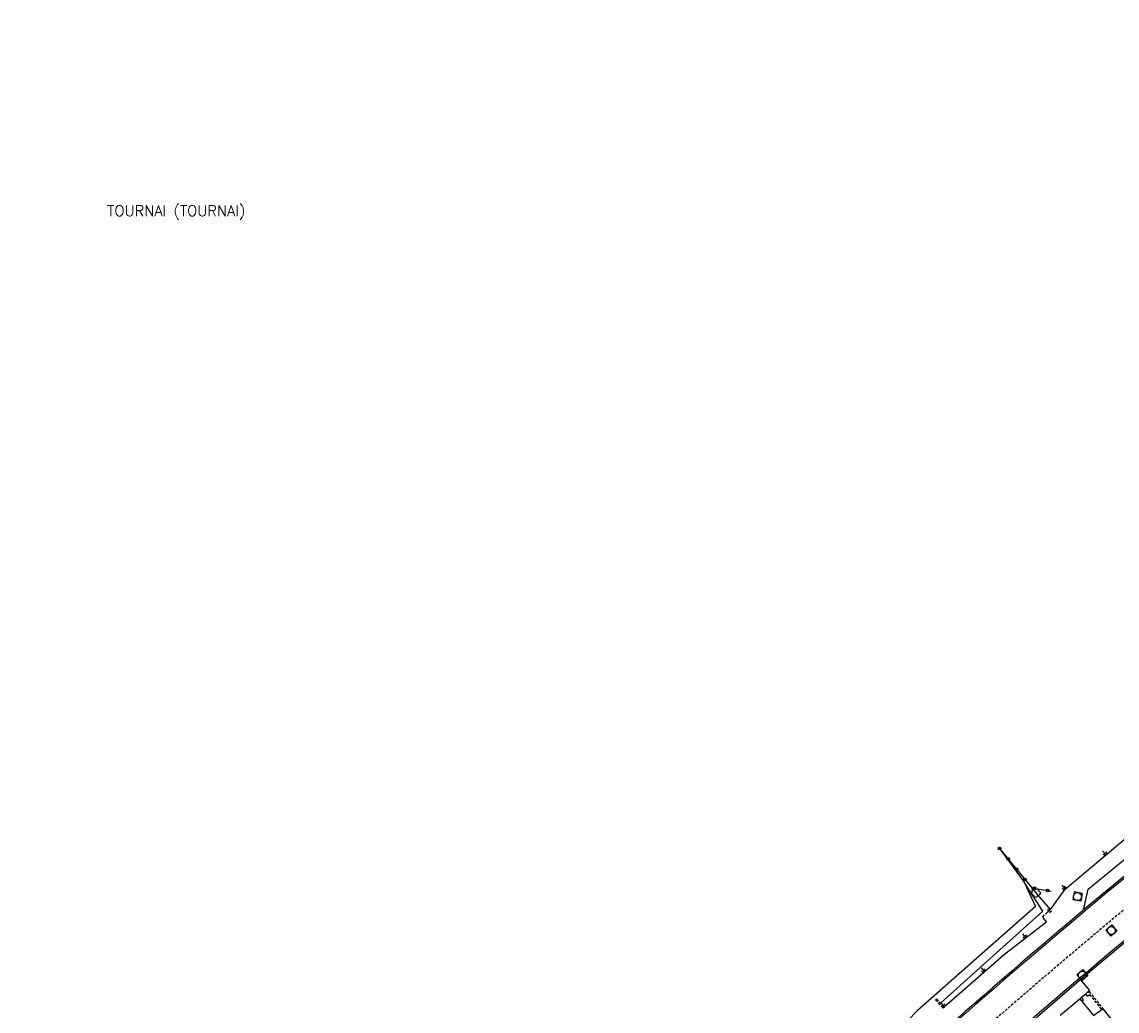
# Model space of a CAD drawing. Header units: millimetres. Extents: x 79000 to 80000, y 143000 to 144000.
# Drawn here: x 79000 to 79205.2, y 143335.8 to 143521.1 of the extents above; entities that cross this region are included whole.
import ezdxf
from ezdxf.enums import TextEntityAlignment as Align

# ---------------------------------------------------------------- set-up
doc = ezdxf.new("R2010")
doc.units = ezdxf.units.MM
doc.linetypes.add('DASHED', pattern=[0.75, 0.5, -0.25])
doc.layers.get('0').update_dxf_attribs({"linetype": 'CONTINUOUS'})
for name, color, linetype in [('W0001', 6, 'DASHED'), ('W0008', 7, 'CONTINUOUS'), ('W0100', 7, 'CONTINUOUS'), ('W0112', 1, 'DASHED'), ('W0211', 2, 'CONTINUOUS'), ('W0300', 7, 'CONTINUOUS'), ('W0322', 7, 'CONTINUOUS'), ('W0330', 7, 'CONTINUOUS'), ('W0334', 7, 'CONTINUOUS'), ('W0420', 7, 'CONTINUOUS'), ('W0980', 7, 'CONTINUOUS')]:
    doc.layers.add(name, color=color, linetype=linetype)
doc.styles.get("Standard").update_dxf_attribs({"font": 'romans.shx', "width": 0.85})

# ---------------------------------------------------------------- blocks, each defined once
blk = doc.blocks.new('t322o')
at = {"color": 0, "linetype": 'Continuous'}
for radius in [0.25, 0.15]:
    blk.add_circle((0, 0), radius, dxfattribs=at)
blk = doc.blocks.new('t211o')
at = {"color": 0, "linetype": 'Continuous'}
for p, q in [((-0.29, 0.5), (-0.29, 0)), ((0, 1), (0, 0)), ((0.29, 0.5), (0.29, 0))]:
    blk.add_line(p, q, dxfattribs=at)
blk = doc.blocks.new('T420')
for p, q in [((0.75, 0.75), (-0.75, 0.75)), ((-0.75, 0.75), (-0.75, -0.75)), ((0.75, 0.75), (0.75, -0.75)), ((0.75, -0.75), (-0.75, -0.75))]:
    blk.add_line(p, q)
blk.add_ellipse((0, 0), major_axis=(-0.53, 0.53), ratio=1, start_param=3.926991, end_param=10.210176)
blk = doc.blocks.new('T300')
for p, q in [((-0.8, 0.51), (-0.86, 0.34)), ((-0.86, 0.34), (-0.86, 0.17)), ((-0.86, 0.17), (-0.74, 0.06)), ((-0.69, 0.63), (-0.8, 0.51)), ((-0.8, -0.06), (-0.74, 0.06)), ((-0.74, 0.06), (-0.69, 0.11)), ((-0.57, 0.69), (-0.69, 0.63)), ((-0.46, 0.69), (-0.57, 0.69)), ((-0.29, 0.63), (-0.46, 0.69)), ((-0.29, 0.63), (-0.17, 0.74)), ((-0.23, 0.57), (-0.29, 0.63)), ((-0.17, 0.74), (-0.06, 0.8)), ((-0.06, 0.8), (0.06, 0.8)), ((0.06, 0.8), (0.23, 0.74)), ((0.23, 0.74), (0.34, 0.63)), ((0.34, 0.63), (0.4, 0.51)), ((0.46, 0.46), (0.34, 0.46)), ((0.4, 0.51), (0.4, 0.46)), ((0.57, 0.4), (0.46, 0.46)), ((0.57, 0.4), (0.69, 0.29)), ((0.69, 0.29), (0.74, 0.17)), ((0.74, 0.06), (0.69, -0.17)), ((0.74, 0.17), (0.74, 0.06)), ((-0.8, -0.17), (-0.8, -0.06)), ((-0.8, -0.23), (-0.8, -0.17)), ((-0.74, -0.34), (-0.8, -0.23)), ((-0.69, -0.4), (-0.74, -0.34)), ((-0.51, -0.46), (-0.69, -0.4)), ((-0.4, -0.46), (-0.51, -0.46)), ((-0.4, -0.46), (-0.34, -0.46)), ((-0.34, -0.46), (-0.34, -0.4)), ((-0.34, -0.51), (-0.34, -0.46)), ((-0.29, -0.63), (-0.34, -0.51)), ((-0.17, -0.74), (-0.29, -0.63)), ((-0.06, -0.8), (-0.17, -0.74)), ((0.06, -0.8), (-0.06, -0.8)), ((0.17, -0.74), (0.06, -0.8)), ((0.23, -0.69), (0.17, -0.74)), ((0.29, -0.46), (0.23, -0.46)), ((0.29, -0.63), (0.23, -0.69)), ((0.46, -0.4), (0.29, -0.46)), ((0.34, -0.51), (0.29, -0.63)), ((0.34, -0.51), (0.34, -0.46)), ((0.57, -0.34), (0.46, -0.4)), ((0.63, -0.29), (0.57, -0.34)), ((0.69, -0.17), (0.63, -0.29))]:
    blk.add_line(p, q)

msp = doc.modelspace()

# ---------------------------------------------------------------- linework, layer by layer
at = {"layer": 'W0001'}
msp.add_lwpolyline([(79467.79, 143518.95, -0.003365), (79463.09, 143516.72, 0.010296), (79426.15, 143498.23, 0.011449), (79381.09, 143473.44, 0.010017), (79341.24, 143449.67), (79327.84, 143441.47), (79320.81, 143436.98), (79309.64, 143429.95), (79283.84, 143412.99), (79279.34, 143410.09, 0.015358), (79234.88, 143377.73, 0.013678), (79178.09, 143330.46, 0.008242), (79139.73, 143295.32, 0.000587), (79075.69, 143234.77, -0.000167), (79000, 143163.3)], format="xyb", dxfattribs=at)
at = {"layer": 'W0008'}
for points in [[(79276.8, 143413.81, 0.015362), (79232.11, 143381.27, 0.013682), (79175.11, 143333.84, 0.008242), (79136.64, 143298.59, 0.000587), (79072.6, 143238.04, -0.00016), (79000, 143169.49, -0.000305)], [(79146.65, 143244.53), (79132.01, 143263.77, -0.391148), (79134.64, 143284.4, -0.009263), (79179.08, 143325.46, -0.013213), (79230.91, 143368.75, -0.016134), (79281.55, 143405.91)]]:
    msp.add_lwpolyline(points, format="xyb", dxfattribs=at)
at = {"layer": 'W0100'}
msp.add_lwpolyline([(79194.54, 143335.01), (79198.19, 143338.06), (79200.75, 143334.9), (79202.53, 143336.2)], dxfattribs=at)
at = {"layer": 'W0100', "flags": 128}
msp.add_lwpolyline([(79202.53, 143336.2), (79208.93, 143328.11)], dxfattribs=at)
at = {"layer": 'W0112'}
for p, q in [((79171.17, 143337.85), (79171.35, 143338.03)), ((79198.9, 143337.92), (79198.53, 143338.35)), ((79199.66, 143338.56), (79199.3, 143338.99)), ((79199.66, 143338.56), (79200.04, 143338.86)), ((79172.59, 143336.34), (79172.77, 143336.51))]:
    msp.add_line(p, q, dxfattribs=at)
for points in [[(79191.4, 143353.16), (79191.24, 143353.43), (79192.72, 143354.76)], [(79171.17, 143337.85), (79172.59, 143336.34)], [(79171.35, 143338.03), (79172.77, 143336.51)], [(79198.19, 143338.06), (79198.53, 143338.35)], [(79198.54, 143337.62), (79198.9, 143337.92)], [(79199.3, 143338.99), (79199.66, 143339.3), (79199.73, 143339.21), (79199.98, 143339.41), (79202.53, 143336.2)], [(79200.04, 143338.86), (79202.29, 143336.01)]]:
    msp.add_lwpolyline(points, dxfattribs=at)
at = {"layer": 'W0211'}
msp.add_line((79192.72, 143354.76), (79195.45, 143358.6), dxfattribs=at)
for points in [[(79195.45, 143358.6), (79207.24, 143368.49), (79212.65, 143373.58), (79213.13, 143375.07)], [(79172.1, 143337.22), (79191.26, 143354.5), (79187.76, 143359.91)], [(79192.72, 143354.76), (79189.18, 143358.85)], [(79172.8, 143336.55), (79184.18, 143346.45), (79191.98, 143352.45), (79191.4, 143353.16)]]:
    msp.add_lwpolyline(points, dxfattribs=at)
at = {"layer": 'W0322'}
msp.add_lwpolyline([(79183.18, 143366.21), (79189.18, 143358.85), (79192.85, 143358.22)], dxfattribs=at)
at = {"layer": 'W0330'}
msp.add_lwpolyline([(79183.18, 143366.21), (79187.76, 143359.91), (79189.89, 143355.36), (79167.73, 143335.78), (79151.98, 143319.5), (79091.9, 143262.41), (79068.16, 143239.91), (79046.14, 143219.3), (79038.09, 143211.44), (79012.55, 143187.76), (79006.58, 143181.74)], dxfattribs=at)
at = {"layer": 'W0334'}
for points in [[(79198.91, 143354.68), (79199.78, 143358.61), (79209.11, 143366.29), (79222.57, 143377), (79230.58, 143383.23), (79244.48, 143393.77), (79266.23, 143409.55), (79275.52, 143415.98), (79279.73, 143418.79), (79305.84, 143435.92), (79323.99, 143447.43), (79331.49, 143452.17), (79335.55, 143451.73, -0.010014), (79378.69, 143477.6, -0.011443), (79423.93, 143502.48, -0.010294), (79461.04, 143521.05, -0.00047), (79461.04, 143521.05, -0.00047)], [(79281.17, 143417.08), (79276.63, 143414.05, 0.015362), (79231.93, 143381.51, 0.013682), (79174.91, 143334.06, 0.008242), (79136.43, 143298.81, 0.000587), (79072.39, 143238.26, -0.00016), (79000, 143169.9, -0.000305)], [(79146.89, 143244.71), (79132.25, 143263.95, -0.391228), (79134.84, 143284.17), (79150.69, 143299.17), (79179.28, 143325.23), (79198.96, 143342.22), (79211.15, 143352.44), (79231.1, 143368.51), (79234.8, 143371.38), (79258.53, 143389.27), (79281.72, 143405.67)]]:
    msp.add_lwpolyline(points, format="xyb", dxfattribs=at)
msp.add_lwpolyline([(79198.29, 143341.64), (79200.04, 143339.63)], dxfattribs=at)
at = {"layer": 'W0334', "flags": 128}
for points in [[(79198.53, 143338.35), (79199.3, 143338.99)], [(79199.66, 143339.3), (79200.04, 143339.63)]]:
    msp.add_lwpolyline(points, dxfattribs=at)

# ---------------------------------------------------------------- block references
at = {"layer": 'W0211'}
for p, rotation in [((79203.11, 143365.03), 40.00786512124839), ((79195.45, 143358.6), 40.00786512124839), ((79192.72, 143354.76), 130.856587774632), ((79188.08, 143349.45), 37.5929817153936), ((79180.35, 143343.11), 41.020391516851), ((79172.8, 143336.55), 41.020391516851)]:
    msp.add_blockref('t211o', p, dxfattribs=dict(at, rotation=rotation))
at = {"layer": 'W0300', "rotation": 350.1987880461419}
msp.add_blockref('T300', (79190.01, 143357.86), dxfattribs=at)
at = {"layer": 'W0322'}
for p, rotation in [((79183.18, 143366.21), 309.203645802298), ((79184.76, 143364.27), 309.203645802298), ((79186.34, 143362.33), 309.203645802298), ((79187.92, 143360.4), 309.203645802298), ((79189.68, 143358.77), 350.1987880461419), ((79192.14, 143358.34), 350.1987880461419)]:
    msp.add_blockref('t322o', p, dxfattribs=dict(at, rotation=rotation))
at = {"layer": 'W0420'}
for p, rotation in [((79197.75, 143357.2), 350.1987880461419), ((79204.1, 143350.83), 39.9709588953137), ((79198.67, 143342.47), 40.8020578576193)]:
    msp.add_blockref('T420', p, dxfattribs=dict(at, rotation=rotation))

# ---------------------------------------------------------------- texts
at = {"layer": 'W0980'}
msp.add_text('TOURNAI (TOURNAI)', height=2, dxfattribs=at).set_placement((79028.91, 143485.53), align=Align.MIDDLE)

doc.saveas('drawing.dxf')
